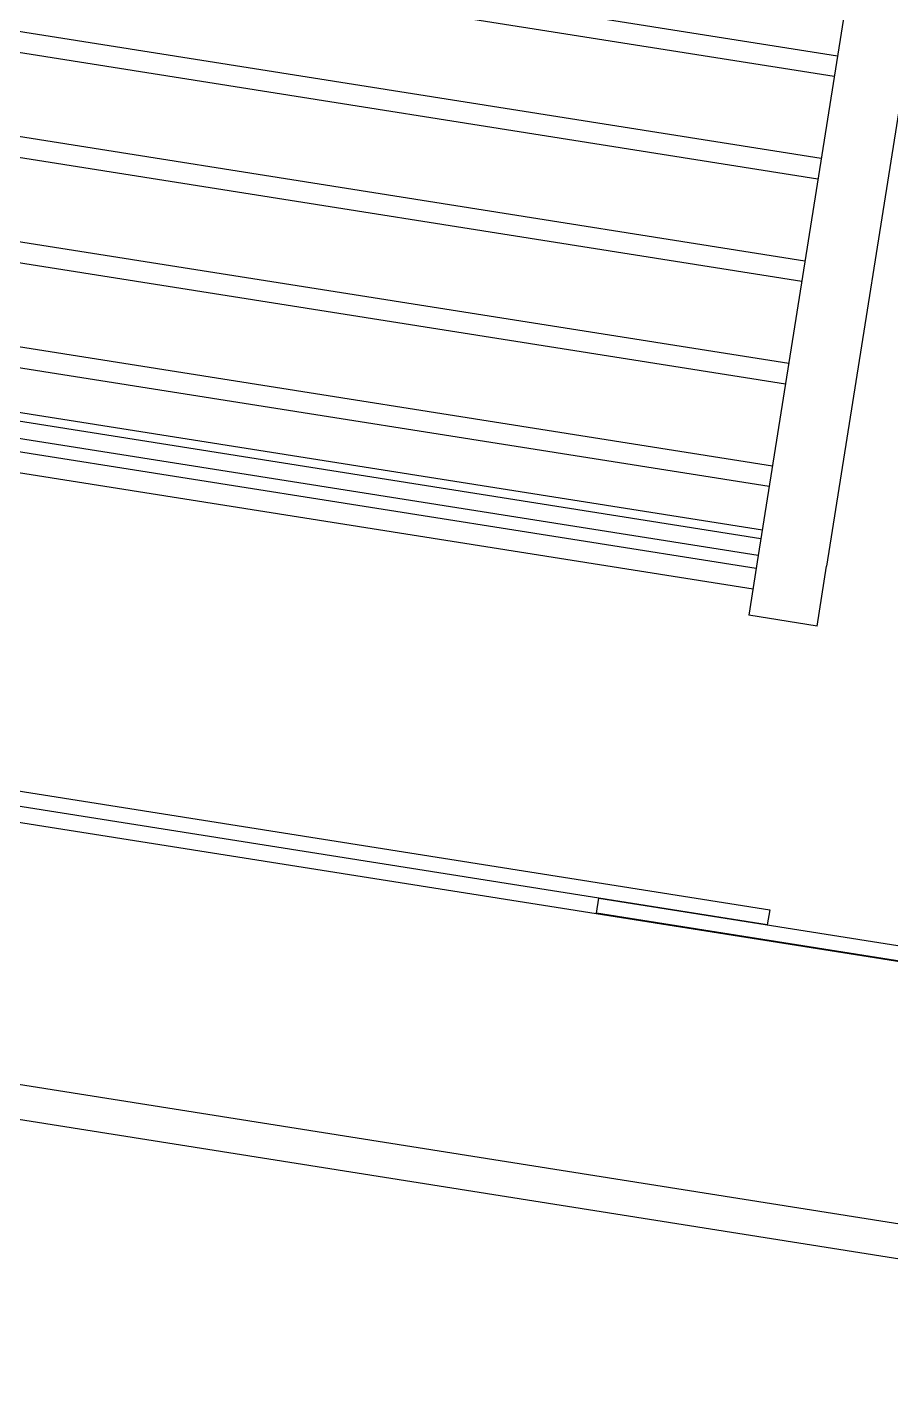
# Model space of a CAD drawing. Extents: x -640655 to -640254, y -1045449 to -1045159.
# Drawn here: x -640400.66 to -640395.68, y -1045419.11 to -1045411.21 of the extents above; entities that cross this region are included whole.
import ezdxf

# ---------------------------------------------------------------- set-up
doc = ezdxf.new("R2010")
doc.units = 0
doc.header["$MEASUREMENT"] = 0
doc.layers.add('T_tenka', color=4, linetype='CONTINUOUS')
doc.layers.add('T_tlusta', color=1, linetype='CONTINUOUS')

msp = doc.modelspace()

# ---------------------------------------------------------------- linework, layer by layer
at = {"layer": 'T_tenka', "linetype": 'Continuous'}
for p, q in [((-640393.166, -1045396.1484), (-640396.0454, -1045414.3283)), ((-640393.9141, -1045398.3146), (-640396.4405, -1045414.2657)), ((-640403.4894, -1045410.1878), (-640395.9829, -1045411.3767)), ((-640403.5081, -1045410.3063), (-640396.0017, -1045411.4953)), ((-640403.5832, -1045410.7804), (-640396.0768, -1045411.9693)), ((-640403.602, -1045410.899), (-640396.0956, -1045412.0879)), ((-640403.6771, -1045411.373), (-640396.1707, -1045412.562)), ((-640403.6959, -1045411.4916), (-640396.1894, -1045412.6805)), ((-640403.771, -1045411.9657), (-640396.2645, -1045413.1546)), ((-640403.7897, -1045412.0842), (-640396.2833, -1045413.2731)), ((-640403.8648, -1045412.5583), (-640396.3584, -1045413.7472)), ((-640403.8836, -1045412.6768), (-640396.3772, -1045413.8657)), ((-640403.9587, -1045413.1509), (-640396.4523, -1045414.3398)), ((-640403.9775, -1045413.2694), (-640396.471, -1045414.4583)), ((-640401.2765, -1045413.3479), (-640396.4171, -1045414.1176)), ((-640401.2843, -1045413.3973), (-640396.4249, -1045414.167)), ((-640396.4405, -1045414.2657), (-640401.2999, -1045413.4961)), ((-640396.4405, -1045414.2657), (-640396.4953, -1045414.6114)), ((-640396.1002, -1045414.674), (-640396.0454, -1045414.3283)), ((-640396.1002, -1045414.674), (-640396.4953, -1045414.6114))]:
    msp.add_line(p, q, dxfattribs=at)
for points in [[(-640401.4964, -1045415.5034), (-640396.3746, -1045416.3146), (-640396.3883, -1045416.401), (-640401.5101, -1045415.5898)], [(-640397.3618, -1045416.2468), (-640392.24, -1045417.058), (-640392.2537, -1045417.1444), (-640397.3754, -1045416.3331)]]:
    msp.add_lwpolyline(points, close=True, dxfattribs=at)
at = {"layer": 'T_tlusta', "color": 146, "linetype": 'Continuous'}
for p, q in [((-640422.8627, -1045412.3082), (-640390.471, -1045417.4267)), ((-640423.1223, -1045413.7739), (-640390.7057, -1045418.9082)), ((-640423.1536, -1045413.9715), (-640390.7369, -1045419.1058))]:
    msp.add_line(p, q, dxfattribs=at)

doc.saveas('drawing.dxf')
